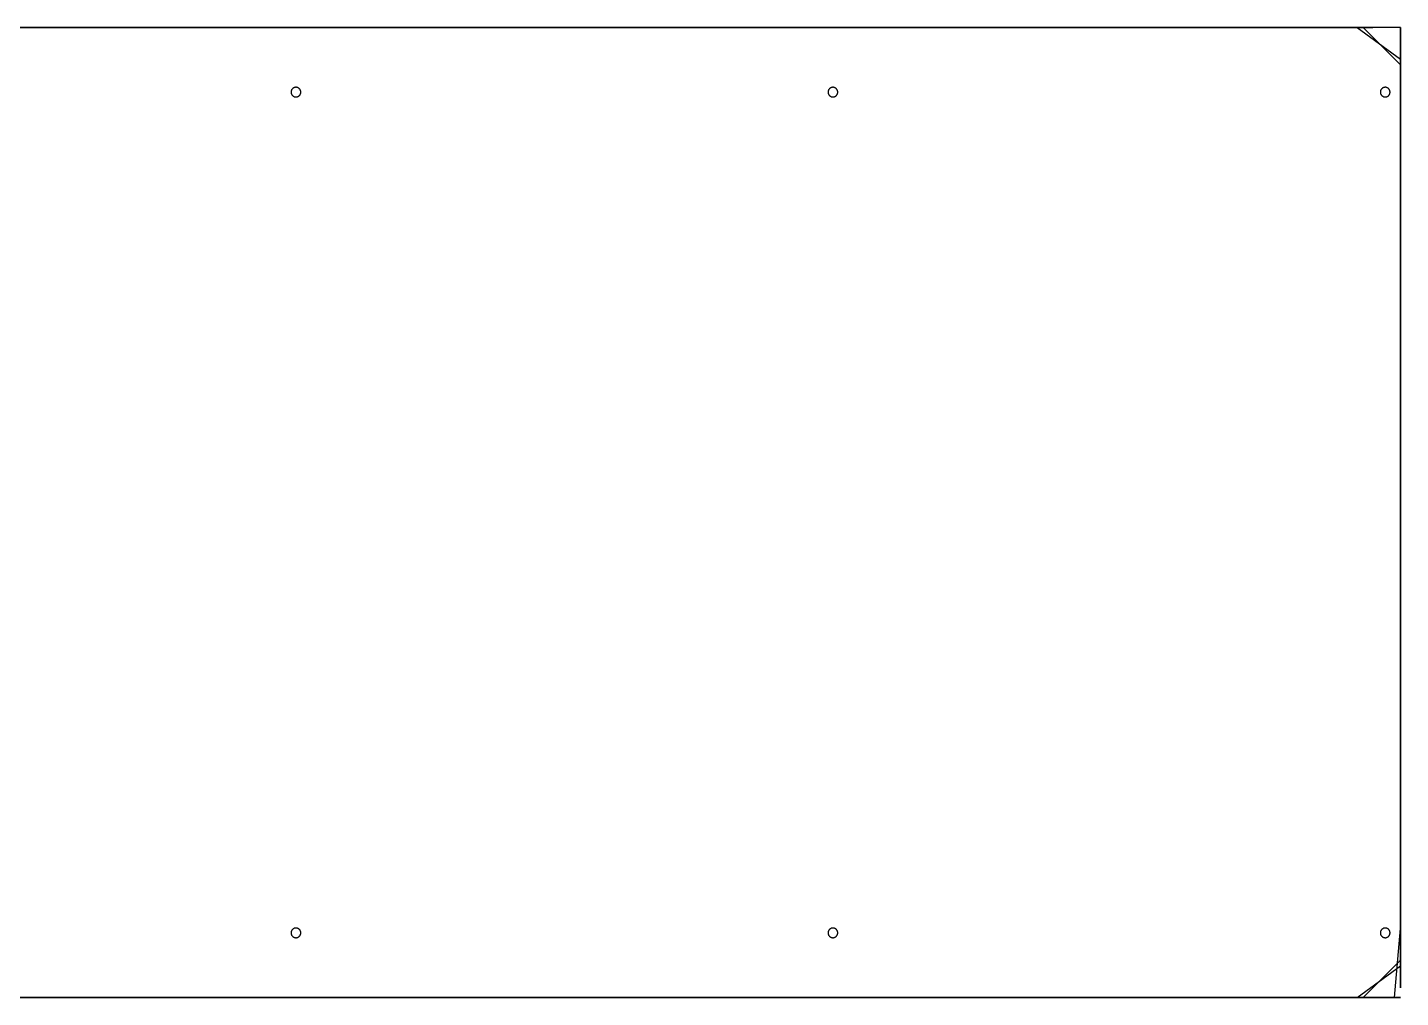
# Model space of a CAD drawing. Header units: metres. Extents: x 0 to 978, y 0 to 1152.
# Drawn here: x 489.2 to 978.5, y 0 to 345.6 of the extents above; entities that cross this region are included whole.
import ezdxf

# ---------------------------------------------------------------- set-up
doc = ezdxf.new("R2010")
doc.units = ezdxf.units.M

msp = doc.modelspace()

# ---------------------------------------------------------------- linework, layer by layer
for points in [[(468.11, 0), (494.86, 0), (521.61, 0), (548.36, 0), (575.11, 0), (601.85, 0), (628.6, 0), (655.35, 0), (682.1, 0), (708.85, 0), (735.6, 0), (762.35, 0), (789.1, 0), (815.85, 0), (842.6, 0), (869.35, 0), (896.09, 0), (922.84, 0), (949.59, 0), (976.34, 0), (978.48, 24.61), (978.48, 51.36), (978.48, 78.11), (978.48, 104.86), (978.48, 131.61), (978.48, 158.36), (978.48, 185.11), (978.48, 211.85), (978.48, 238.6), (978.48, 265.35), (978.48, 292.1), (978.48, 318.85), (978.48, 345.6)], [(978.48, 345.6), (951.73, 345.6), (924.98, 345.6), (898.23, 345.6), (871.48, 345.6), (844.73, 345.6), (817.99, 345.6), (791.24, 345.6), (764.49, 345.6), (737.74, 345.6), (710.99, 345.6), (684.24, 345.6), (657.49, 345.6), (630.74, 345.6), (603.99, 345.6), (577.24, 345.6), (550.49, 345.6), (523.75, 345.6), (497, 345.6), (470.25, 345.6)], [(474.41, 345.6), (494.18, 345.6), (513.95, 345.6), (533.72, 345.6), (553.48, 345.6), (573.25, 345.6), (593.02, 345.6), (612.79, 345.6), (632.55, 345.6), (652.32, 345.6), (672.09, 345.6), (691.85, 345.6), (711.62, 345.6), (731.39, 345.6), (751.16, 345.6), (770.92, 345.6), (790.69, 345.6), (810.46, 345.6), (830.23, 345.6), (849.99, 345.6), (869.76, 345.6), (889.53, 345.6), (909.29, 345.6), (929.06, 345.6), (948.83, 345.6), (968.6, 345.6), (968.6, 345.6), (948.83, 345.6), (929.06, 345.6), (909.29, 345.6), (889.53, 345.6), (869.76, 345.6), (849.99, 345.6), (830.23, 345.6), (810.46, 345.6), (790.69, 345.6), (770.92, 345.6), (751.16, 345.6), (731.39, 345.6), (711.62, 345.6), (691.85, 345.6), (672.09, 345.6), (652.32, 345.6), (632.55, 345.6), (612.79, 345.6), (593.02, 345.6), (573.25, 345.6), (553.48, 345.6), (533.72, 345.6), (513.95, 345.6), (494.18, 345.6), (474.41, 345.6)], [(481.48, 345.6), (508.23, 345.6), (534.98, 345.6), (561.73, 345.6), (588.48, 345.6), (615.23, 345.6), (641.98, 345.6), (668.73, 345.6), (695.48, 345.6), (722.23, 345.6), (748.97, 345.6), (775.72, 345.6), (802.47, 345.6), (829.22, 345.6), (855.97, 345.6), (882.72, 345.6), (909.47, 345.6), (936.22, 345.6), (962.97, 345.6), (978.48, 334.36), (978.48, 307.61), (978.48, 280.87), (978.48, 254.12), (978.48, 227.37), (978.48, 200.62), (978.48, 173.87), (978.48, 147.12), (978.48, 120.37), (978.48, 93.62), (978.48, 66.87), (978.48, 40.12), (978.48, 13.37), (965.11, 0), (938.36, 0), (911.61, 0), (884.86, 0), (858.11, 0), (831.36, 0), (804.61, 0), (777.86, 0), (751.11, 0), (724.36, 0), (697.61, 0), (670.87, 0), (644.12, 0), (617.37, 0), (590.62, 0), (563.87, 0), (537.12, 0), (510.37, 0), (483.62, 0)], [(481.48, 345.6), (508.23, 345.6), (534.98, 345.6), (561.73, 345.6), (588.48, 345.6), (615.23, 345.6), (641.98, 345.6), (668.73, 345.6), (695.48, 345.6), (722.23, 345.6), (748.97, 345.6), (775.72, 345.6), (802.47, 345.6), (829.22, 345.6), (855.97, 345.6), (882.72, 345.6), (909.47, 345.6), (936.22, 345.6), (962.97, 345.6), (978.48, 334.36), (978.48, 307.61), (978.48, 280.87), (978.48, 254.12), (978.48, 227.37), (978.48, 200.62), (978.48, 173.87), (978.48, 147.12), (978.48, 120.37), (978.48, 93.62), (978.48, 66.87), (978.48, 40.12), (978.48, 13.37), (965.11, 0), (938.36, 0), (911.61, 0), (884.86, 0), (858.11, 0), (831.36, 0), (804.61, 0), (777.86, 0), (751.11, 0), (724.36, 0), (697.61, 0), (670.87, 0), (644.12, 0), (617.37, 0), (590.62, 0), (563.87, 0), (537.12, 0), (510.37, 0), (483.62, 0)], [(481.48, 0), (508.23, 0), (534.98, 0), (561.73, 0), (588.48, 0), (615.23, 0), (641.98, 0), (668.73, 0), (695.48, 0), (722.23, 0), (748.97, 0), (775.72, 0), (802.47, 0), (829.22, 0), (855.97, 0), (882.72, 0), (909.47, 0), (936.22, 0), (962.97, 0), (978.48, 11.24), (978.48, 37.99), (978.48, 64.73), (978.48, 91.48), (978.48, 118.23), (978.48, 144.98), (978.48, 171.73), (978.48, 198.48), (978.48, 225.23), (978.48, 251.98), (978.48, 278.73), (978.48, 305.48), (978.48, 332.23), (965.11, 345.6), (938.36, 345.6), (911.61, 345.6), (884.86, 345.6), (858.11, 345.6), (831.36, 345.6), (804.61, 345.6), (777.86, 345.6), (751.11, 345.6), (724.36, 345.6), (697.61, 345.6), (670.87, 345.6), (644.12, 345.6), (617.37, 345.6), (590.62, 345.6), (563.87, 345.6), (537.12, 345.6), (510.37, 345.6), (483.62, 345.6)], [(978.48, 345.6), (978.48, 338.62), (978.48, 331.64), (978.48, 324.65), (978.48, 317.67), (978.48, 310.69), (978.48, 303.71), (978.48, 296.73), (978.48, 289.75), (978.48, 282.76), (978.48, 275.78), (978.48, 268.8), (978.48, 261.82), (978.48, 254.84), (978.48, 247.85), (978.48, 240.87), (978.48, 233.89), (978.48, 226.91), (978.48, 219.93), (978.48, 212.95), (978.48, 205.96), (978.48, 198.98), (978.48, 192), (978.48, 185.02), (978.48, 178.04), (978.48, 171.05), (978.48, 164.07), (978.48, 157.09), (978.48, 150.11), (978.48, 143.13), (978.48, 136.15), (978.48, 129.16), (978.48, 122.18), (978.48, 115.2), (978.48, 108.22), (978.48, 101.24), (978.48, 94.25), (978.48, 87.27), (978.48, 80.29), (978.48, 73.31), (978.48, 66.33), (978.48, 59.35), (978.48, 52.36), (978.48, 45.38), (978.48, 38.4), (978.48, 31.42), (978.48, 24.44), (978.48, 17.45), (978.48, 10.47), (978.48, 3.49), (978.48, 3.49), (978.48, 10.47), (978.48, 17.45), (978.48, 24.44), (978.48, 31.42), (978.48, 38.4), (978.48, 45.38), (978.48, 52.36), (978.48, 59.35), (978.48, 66.33), (978.48, 73.31), (978.48, 80.29), (978.48, 87.27), (978.48, 94.25), (978.48, 101.24), (978.48, 108.22), (978.48, 115.2), (978.48, 122.18), (978.48, 129.16), (978.48, 136.15), (978.48, 143.13), (978.48, 150.11), (978.48, 157.09), (978.48, 164.07), (978.48, 171.05), (978.48, 178.04), (978.48, 185.02), (978.48, 192), (978.48, 198.98), (978.48, 205.96), (978.48, 212.95), (978.48, 219.93), (978.48, 226.91), (978.48, 233.89), (978.48, 240.87), (978.48, 247.85), (978.48, 254.84), (978.48, 261.82), (978.48, 268.8), (978.48, 275.78), (978.48, 282.76), (978.48, 289.75), (978.48, 296.73), (978.48, 303.71), (978.48, 310.69), (978.48, 317.67), (978.48, 324.65), (978.48, 331.64), (978.48, 338.62), (978.48, 345.6)], [(586.63, 322.56), (586.62, 322.67), (586.61, 322.79), (586.59, 322.9), (586.57, 323.01), (586.54, 323.11), (586.5, 323.21), (586.46, 323.31), (586.41, 323.41), (586.35, 323.5), (586.29, 323.59), (586.22, 323.67), (586.15, 323.75), (586.07, 323.83), (585.99, 323.9), (585.91, 323.96), (585.82, 324.02), (585.73, 324.08), (585.63, 324.13), (585.53, 324.17), (585.43, 324.21), (585.32, 324.24), (585.21, 324.26), (585.1, 324.28), (584.99, 324.29), (584.87, 324.29), (584.76, 324.28), (584.65, 324.27), (584.54, 324.25), (584.43, 324.22), (584.32, 324.19), (584.22, 324.15), (584.12, 324.1), (584.03, 324.05), (583.94, 323.99), (583.85, 323.93), (583.77, 323.86), (583.69, 323.79), (583.62, 323.71), (583.55, 323.63), (583.48, 323.55), (583.42, 323.46), (583.37, 323.36), (583.32, 323.26), (583.28, 323.16), (583.25, 323.06), (583.22, 322.95), (583.2, 322.84), (583.18, 322.73), (583.18, 322.62), (583.18, 322.5), (583.18, 322.39), (583.2, 322.28), (583.22, 322.17), (583.25, 322.06), (583.28, 321.96), (583.32, 321.86), (583.37, 321.76), (583.42, 321.66), (583.48, 321.57), (583.55, 321.49), (583.62, 321.41), (583.69, 321.33), (583.77, 321.26), (583.85, 321.19), (583.94, 321.13), (584.03, 321.07), (584.12, 321.02), (584.22, 320.97), (584.32, 320.93), (584.43, 320.9), (584.54, 320.87), (584.65, 320.85), (584.76, 320.84), (584.87, 320.83), (584.99, 320.83), (585.1, 320.84), (585.21, 320.86), (585.32, 320.88), (585.43, 320.91), (585.53, 320.95), (585.63, 320.99), (585.73, 321.04), (585.82, 321.1), (585.91, 321.16), (585.99, 321.22), (586.07, 321.29), (586.15, 321.37), (586.22, 321.45), (586.29, 321.53), (586.35, 321.62), (586.41, 321.71), (586.46, 321.81), (586.5, 321.91), (586.54, 322.01), (586.57, 322.11), (586.59, 322.22), (586.61, 322.33), (586.62, 322.45), (586.63, 322.56)], [(777.95, 322.56), (777.95, 322.67), (777.93, 322.79), (777.92, 322.9), (777.89, 323.01), (777.86, 323.11), (777.82, 323.21), (777.78, 323.31), (777.73, 323.41), (777.67, 323.5), (777.61, 323.59), (777.54, 323.67), (777.47, 323.75), (777.4, 323.83), (777.31, 323.9), (777.23, 323.96), (777.14, 324.02), (777.05, 324.08), (776.95, 324.13), (776.85, 324.17), (776.75, 324.21), (776.64, 324.24), (776.53, 324.26), (776.42, 324.28), (776.31, 324.29), (776.19, 324.29), (776.08, 324.28), (775.97, 324.27), (775.86, 324.25), (775.75, 324.22), (775.65, 324.19), (775.54, 324.15), (775.45, 324.1), (775.35, 324.05), (775.26, 323.99), (775.17, 323.93), (775.09, 323.86), (775.01, 323.79), (774.94, 323.71), (774.87, 323.63), (774.8, 323.55), (774.75, 323.46), (774.69, 323.36), (774.64, 323.26), (774.6, 323.16), (774.57, 323.06), (774.54, 322.95), (774.52, 322.84), (774.5, 322.73), (774.5, 322.62), (774.5, 322.5), (774.5, 322.39), (774.52, 322.28), (774.54, 322.17), (774.57, 322.06), (774.6, 321.96), (774.64, 321.86), (774.69, 321.76), (774.75, 321.66), (774.8, 321.57), (774.87, 321.49), (774.94, 321.41), (775.01, 321.33), (775.09, 321.26), (775.17, 321.19), (775.26, 321.13), (775.35, 321.07), (775.45, 321.02), (775.54, 320.97), (775.65, 320.93), (775.75, 320.9), (775.86, 320.87), (775.97, 320.85), (776.08, 320.84), (776.19, 320.83), (776.31, 320.83), (776.42, 320.84), (776.53, 320.86), (776.64, 320.88), (776.75, 320.91), (776.85, 320.95), (776.95, 320.99), (777.05, 321.04), (777.14, 321.1), (777.23, 321.16), (777.31, 321.22), (777.4, 321.29), (777.47, 321.37), (777.54, 321.45), (777.61, 321.53), (777.67, 321.62), (777.73, 321.71), (777.78, 321.81), (777.82, 321.91), (777.86, 322.01), (777.89, 322.11), (777.92, 322.22), (777.93, 322.33), (777.95, 322.45), (777.95, 322.56)], [(974.74, 322.56), (974.74, 322.67), (974.72, 322.79), (974.71, 322.9), (974.68, 323.01), (974.65, 323.11), (974.61, 323.21), (974.57, 323.31), (974.52, 323.41), (974.46, 323.5), (974.4, 323.59), (974.33, 323.67), (974.26, 323.75), (974.18, 323.83), (974.1, 323.9), (974.02, 323.96), (973.93, 324.02), (973.84, 324.08), (973.74, 324.13), (973.64, 324.17), (973.54, 324.21), (973.43, 324.24), (973.32, 324.26), (973.21, 324.28), (973.1, 324.29), (972.98, 324.29), (972.87, 324.28), (972.76, 324.27), (972.65, 324.25), (972.54, 324.22), (972.44, 324.19), (972.33, 324.15), (972.24, 324.1), (972.14, 324.05), (972.05, 323.99), (971.96, 323.93), (971.88, 323.86), (971.8, 323.79), (971.73, 323.71), (971.66, 323.63), (971.59, 323.55), (971.53, 323.46), (971.48, 323.36), (971.43, 323.26), (971.39, 323.16), (971.36, 323.06), (971.33, 322.95), (971.31, 322.84), (971.29, 322.73), (971.29, 322.62), (971.29, 322.5), (971.29, 322.39), (971.31, 322.28), (971.33, 322.17), (971.36, 322.06), (971.39, 321.96), (971.43, 321.86), (971.48, 321.76), (971.53, 321.66), (971.59, 321.57), (971.66, 321.49), (971.73, 321.41), (971.8, 321.33), (971.88, 321.26), (971.96, 321.19), (972.05, 321.13), (972.14, 321.07), (972.24, 321.02), (972.33, 320.97), (972.44, 320.93), (972.54, 320.9), (972.65, 320.87), (972.76, 320.85), (972.87, 320.84), (972.98, 320.83), (973.1, 320.83), (973.21, 320.84), (973.32, 320.86), (973.43, 320.88), (973.54, 320.91), (973.64, 320.95), (973.74, 320.99), (973.84, 321.04), (973.93, 321.1), (974.02, 321.16), (974.1, 321.22), (974.18, 321.29), (974.26, 321.37), (974.33, 321.45), (974.4, 321.53), (974.46, 321.62), (974.52, 321.71), (974.57, 321.81), (974.61, 321.91), (974.65, 322.01), (974.68, 322.11), (974.71, 322.22), (974.72, 322.33), (974.74, 322.45), (974.74, 322.56)], [(586.63, 23.04), (586.62, 23.15), (586.61, 23.27), (586.59, 23.38), (586.57, 23.49), (586.54, 23.59), (586.5, 23.69), (586.46, 23.79), (586.41, 23.89), (586.35, 23.98), (586.29, 24.07), (586.22, 24.15), (586.15, 24.23), (586.07, 24.31), (585.99, 24.38), (585.91, 24.44), (585.82, 24.5), (585.73, 24.56), (585.63, 24.61), (585.53, 24.65), (585.43, 24.69), (585.32, 24.72), (585.21, 24.74), (585.1, 24.76), (584.99, 24.77), (584.87, 24.77), (584.76, 24.76), (584.65, 24.75), (584.54, 24.73), (584.43, 24.7), (584.32, 24.67), (584.22, 24.63), (584.12, 24.58), (584.03, 24.53), (583.94, 24.47), (583.85, 24.41), (583.77, 24.34), (583.69, 24.27), (583.62, 24.19), (583.55, 24.11), (583.48, 24.03), (583.42, 23.94), (583.37, 23.84), (583.32, 23.74), (583.28, 23.64), (583.25, 23.54), (583.22, 23.43), (583.2, 23.32), (583.18, 23.21), (583.18, 23.1), (583.18, 22.98), (583.18, 22.87), (583.2, 22.76), (583.22, 22.65), (583.25, 22.54), (583.28, 22.44), (583.32, 22.34), (583.37, 22.24), (583.42, 22.14), (583.48, 22.05), (583.55, 21.97), (583.62, 21.89), (583.69, 21.81), (583.77, 21.74), (583.85, 21.67), (583.94, 21.61), (584.03, 21.55), (584.12, 21.5), (584.22, 21.45), (584.32, 21.41), (584.43, 21.38), (584.54, 21.35), (584.65, 21.33), (584.76, 21.32), (584.87, 21.31), (584.99, 21.31), (585.1, 21.32), (585.21, 21.34), (585.32, 21.36), (585.43, 21.39), (585.53, 21.43), (585.63, 21.47), (585.73, 21.52), (585.82, 21.58), (585.91, 21.64), (585.99, 21.7), (586.07, 21.77), (586.15, 21.85), (586.22, 21.93), (586.29, 22.01), (586.35, 22.1), (586.41, 22.19), (586.46, 22.29), (586.5, 22.39), (586.54, 22.49), (586.57, 22.59), (586.59, 22.7), (586.61, 22.81), (586.62, 22.93), (586.63, 23.04)], [(777.95, 23.04), (777.95, 23.15), (777.93, 23.27), (777.92, 23.38), (777.89, 23.49), (777.86, 23.59), (777.82, 23.69), (777.78, 23.79), (777.73, 23.89), (777.67, 23.98), (777.61, 24.07), (777.54, 24.15), (777.47, 24.23), (777.4, 24.31), (777.31, 24.38), (777.23, 24.44), (777.14, 24.5), (777.05, 24.56), (776.95, 24.61), (776.85, 24.65), (776.75, 24.69), (776.64, 24.72), (776.53, 24.74), (776.42, 24.76), (776.31, 24.77), (776.19, 24.77), (776.08, 24.76), (775.97, 24.75), (775.86, 24.73), (775.75, 24.7), (775.65, 24.67), (775.54, 24.63), (775.45, 24.58), (775.35, 24.53), (775.26, 24.47), (775.17, 24.41), (775.09, 24.34), (775.01, 24.27), (774.94, 24.19), (774.87, 24.11), (774.8, 24.03), (774.75, 23.94), (774.69, 23.84), (774.64, 23.74), (774.6, 23.64), (774.57, 23.54), (774.54, 23.43), (774.52, 23.32), (774.5, 23.21), (774.5, 23.1), (774.5, 22.98), (774.5, 22.87), (774.52, 22.76), (774.54, 22.65), (774.57, 22.54), (774.6, 22.44), (774.64, 22.34), (774.69, 22.24), (774.75, 22.14), (774.8, 22.05), (774.87, 21.97), (774.94, 21.89), (775.01, 21.81), (775.09, 21.74), (775.17, 21.67), (775.26, 21.61), (775.35, 21.55), (775.45, 21.5), (775.54, 21.45), (775.65, 21.41), (775.75, 21.38), (775.86, 21.35), (775.97, 21.33), (776.08, 21.32), (776.19, 21.31), (776.31, 21.31), (776.42, 21.32), (776.53, 21.34), (776.64, 21.36), (776.75, 21.39), (776.85, 21.43), (776.95, 21.47), (777.05, 21.52), (777.14, 21.58), (777.23, 21.64), (777.31, 21.7), (777.4, 21.77), (777.47, 21.85), (777.54, 21.93), (777.61, 22.01), (777.67, 22.1), (777.73, 22.19), (777.78, 22.29), (777.82, 22.39), (777.86, 22.49), (777.89, 22.59), (777.92, 22.7), (777.93, 22.81), (777.95, 22.93), (777.95, 23.04)], [(974.74, 23.04), (974.74, 23.15), (974.72, 23.27), (974.71, 23.38), (974.68, 23.49), (974.65, 23.59), (974.61, 23.69), (974.57, 23.79), (974.52, 23.89), (974.46, 23.98), (974.4, 24.07), (974.33, 24.15), (974.26, 24.23), (974.18, 24.31), (974.1, 24.38), (974.02, 24.44), (973.93, 24.5), (973.84, 24.56), (973.74, 24.61), (973.64, 24.65), (973.54, 24.69), (973.43, 24.72), (973.32, 24.74), (973.21, 24.76), (973.1, 24.77), (972.98, 24.77), (972.87, 24.76), (972.76, 24.75), (972.65, 24.73), (972.54, 24.7), (972.44, 24.67), (972.33, 24.63), (972.24, 24.58), (972.14, 24.53), (972.05, 24.47), (971.96, 24.41), (971.88, 24.34), (971.8, 24.27), (971.73, 24.19), (971.66, 24.11), (971.59, 24.03), (971.53, 23.94), (971.48, 23.84), (971.43, 23.74), (971.39, 23.64), (971.36, 23.54), (971.33, 23.43), (971.31, 23.32), (971.29, 23.21), (971.29, 23.1), (971.29, 22.98), (971.29, 22.87), (971.31, 22.76), (971.33, 22.65), (971.36, 22.54), (971.39, 22.44), (971.43, 22.34), (971.48, 22.24), (971.53, 22.14), (971.59, 22.05), (971.66, 21.97), (971.73, 21.89), (971.8, 21.81), (971.88, 21.74), (971.96, 21.67), (972.05, 21.61), (972.14, 21.55), (972.24, 21.5), (972.33, 21.45), (972.44, 21.41), (972.54, 21.38), (972.65, 21.35), (972.76, 21.33), (972.87, 21.32), (972.98, 21.31), (973.1, 21.31), (973.21, 21.32), (973.32, 21.34), (973.43, 21.36), (973.54, 21.39), (973.64, 21.43), (973.74, 21.47), (973.84, 21.52), (973.93, 21.58), (974.02, 21.64), (974.1, 21.7), (974.18, 21.77), (974.26, 21.85), (974.33, 21.93), (974.4, 22.01), (974.46, 22.1), (974.52, 22.19), (974.57, 22.29), (974.61, 22.39), (974.65, 22.49), (974.68, 22.59), (974.71, 22.7), (974.72, 22.81), (974.74, 22.93), (974.74, 23.04)], [(978.48, 0), (958.71, 0), (938.95, 0), (919.18, 0), (899.41, 0), (879.64, 0), (859.88, 0), (840.11, 0), (820.34, 0), (800.57, 0), (780.81, 0), (761.04, 0), (741.27, 0), (721.51, 0), (701.74, 0), (681.97, 0), (662.2, 0), (642.44, 0), (622.67, 0), (602.9, 0), (583.13, 0), (563.37, 0), (543.6, 0), (523.83, 0), (504.07, 0), (484.3, 0)], [(484.3, 0), (504.07, 0), (523.83, 0), (543.6, 0), (563.37, 0), (583.13, 0), (602.9, 0), (622.67, 0), (642.44, 0), (662.2, 0), (681.97, 0), (701.74, 0), (721.51, 0), (741.27, 0), (761.04, 0), (780.81, 0), (800.57, 0), (820.34, 0), (840.11, 0), (859.88, 0), (879.64, 0), (899.41, 0), (919.18, 0), (938.95, 0), (958.71, 0), (978.48, 0)]]:
    msp.add_lwpolyline(points)

doc.saveas('drawing.dxf')
